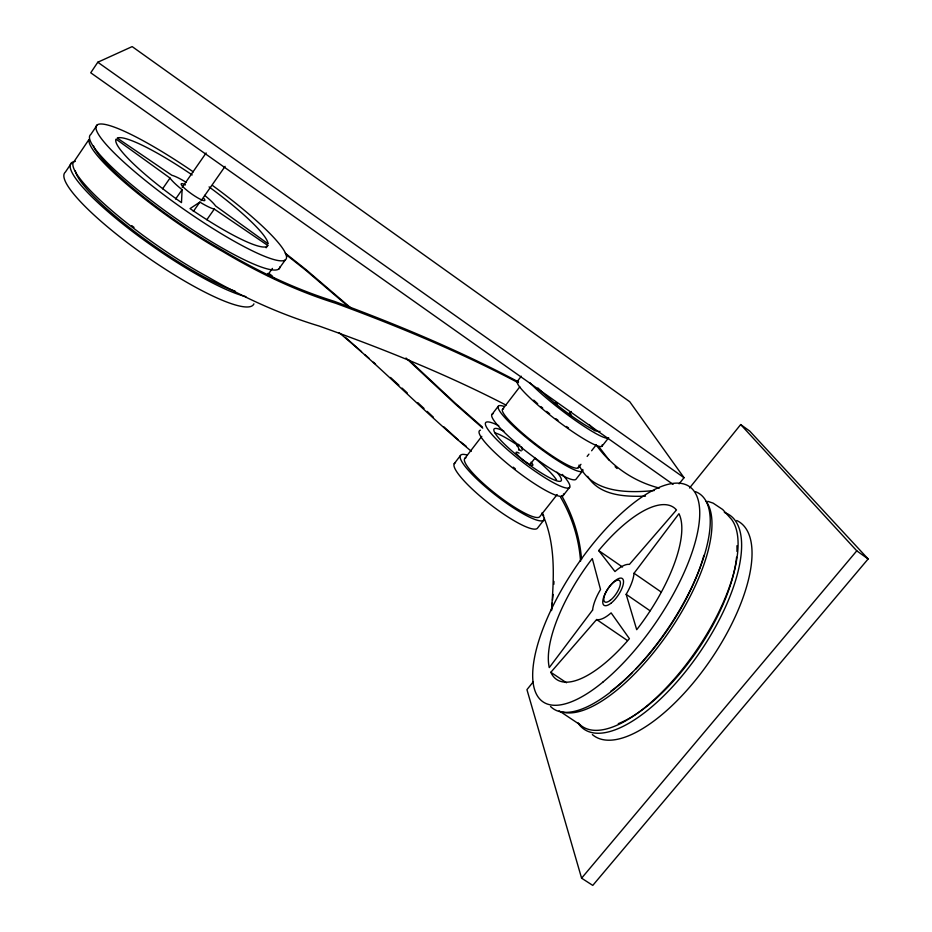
<?xml version="1.0" encoding="UTF-8"?>
<svg xmlns="http://www.w3.org/2000/svg" width="932" height="932" viewBox="0 0 932 932"><rect width="100%" height="100%" fill="white"/><g stroke="black" fill="none" stroke-linecap="round" stroke-linejoin="round"><path stroke-width="1.4" d="M553.841 584.329L553.946 581.428M182.101 189.674L181.484 202.628A92.652 14.423 35.2 0 1 116.069 139.148L170.02 178.059A28.915 4.497 35.2 0 0 182.101 189.674L175.589 199.04M551.464 610.588C553.888 578.12 556.194 543.636 542.075 513.287M551.499 610.215L552.222 603.039M552.513 600.173L553.095 594.43M521.605 446.964L522.258 450.098M679.09 483.836L684.03 477.708L629.752 401.727L132.169 46.6L97.79 62.234L90.73 72.789L673.067 484.384M71.741 162.681L65.415 172.047A115.114 21.844 34.9 0 0 145.893 256.16A115.114 21.844 34.9 0 0 253.912 303.844M97.208 124.981L90.812 134.441A115.754 18.826 35.1 0 0 175.682 218.344A115.754 18.826 35.1 0 0 280.066 266.762M162.587 188.8L170.02 178.059M182.206 187.402L206.135 152.953M193.343 211.436L199.867 202.104A28.915 4.497 35.2 0 0 214.302 209.083L267.787 245.465L266.133 247.796M201.137 200.671L225.101 166.362M206.834 219.719L214.302 209.083M267.356 275.499L272.435 268.404M278.656 269.173L285.227 260.016M634.04 573.262L678.95 513.707A104.023 38.888 -55.8 0 1 636.707 629.706L626.153 594.325A32.445 12.104 -55.8 0 0 634.04 573.262L661.289 592.088M454.222 463.67L460.455 455.538M491.863 414.577L498.189 406.317M517.272 381.421L521.279 376.213M464.684 458.614L481.786 436.339M502.453 409.428L519.811 386.815M529.621 465.056L534.945 458.218M568.671 414.891L571.339 411.478M557.173 494.531L539.698 516.747A47.45 8.982 37.8 0 1 493.948 492.492A47.45 8.982 37.8 0 1 465.942 457.787M578.294 467.678L580.951 464.299M587.16 456.4L588.942 454.14M591.599 450.762L596.037 445.112M543.973 519.905L537.589 528.013A52.67 10.287 37.9 0 1 487.25 502.045A52.67 10.287 37.9 0 1 455.503 462.691M563.208 495.486L569.65 487.296M582.593 470.87L576.116 479.095A53.066 8.365 37.6 0 1 526.475 451.531A53.066 8.365 37.6 0 1 492.97 413.82M602.13 446.055L608.678 437.749A53.415 6.722 37.4 0 1 575.953 420.845A53.415 6.722 37.4 0 1 529.749 382.586M533.337 681.723L526.941 689.645L581.591 878.177L592.775 885.4L868.135 558.967L749.747 431.097L740.684 424.561L689.54 488.007M581.591 878.177L856.776 550.835L740.684 424.561M550.835 672.287L596.62 619.535A32.445 12.104 -55.8 0 0 611.124 612.883L629.403 638.665A104.023 38.888 -55.8 0 1 550.835 672.287L566.47 682.76M519.835 445.077L516.689 445.869M495.067 432.902A42.371 7.083 37.7 0 1 517.248 445.007L518.448 444.296M199.867 202.104L190.046 208.605A92.652 14.423 35.2 0 0 267.787 245.465M645.492 496.115C625.221 496.931 599.381 495.742 587.638 476.345M654.311 490.535C627.935 493.121 592.065 493.261 579.017 465.056M659.367 488.065C634.075 481.704 611.404 466.28 596.27 445.018M707.807 501.346L713.096 503.117L722.708 509.524L731.562 519.369A128.22 51.668 -55.8 0 1 688.072 661.988A128.22 51.668 -55.8 0 1 578.271 722.952M506.123 405.14C445.962 374.012 382.924 348.743 319.152 326.049C279.46 314.107 241.831 296.691 206.03 275.919A114.158 20.702 35 0 1 72.941 163.228L88.971 139.509A114.554 18.826 35.1 0 0 223.144 251.733C258.712 272.983 296.166 290.912 335.765 303.296C397.987 326.223 459.441 351.725 518.134 382.691M518.588 381.98C459.243 350.385 396.985 324.522 333.971 301.234C294.419 288.838 257.022 270.932 221.513 249.683A109.906 18.058 35.1 0 1 93.421 145.742M559.107 710.79L580.042 724.735M596.62 619.535L627.352 640.482M626.153 594.325L650.082 610.786M598.682 550.567L614.98 571.549A32.445 12.104 -55.8 0 1 629.426 564.408L676.481 509.967A104.023 38.888 -55.8 0 0 598.682 550.567L622.518 567.04M517.248 445.007L519.136 449.539L521.174 450.96M97.79 62.234L684.03 477.708M856.776 550.835L868.135 558.967M268.964 273.46L272.202 275.919M267.752 273.437L275.336 279.192M285.192 253.143L305.719 269.383L350.933 308.038M286.194 254.716L305.684 270.175L349.943 307.956M460.699 441.943L466.396 446.44M471.336 451.251C425.621 413.575 384.59 370.493 339.003 332.596M482.333 426.996L454.979 402.962L408.915 359.95M482.753 428.149L455.329 404.069L405.991 358.016M345.399 337.372L361.546 351.679M364.773 354.533L369.084 358.342M373.382 362.164L375.538 364.062M443.877 426.856L458.509 440.09M390.52 377.448L398.896 385.184M402.042 388.085L407.284 392.92M417.757 402.612L424.025 408.461M427.159 411.385L433.427 417.233M615.108 466.676L617.054 468.516M609.283 460.257L599.416 447.453M560.493 497.059C571.992 516.608 578.993 538.638 580.554 561.285M561.728 495.801C572.807 515.373 579.844 537.018 581.545 559.515M235.155 291.168A109.487 20.026 34.9 0 1 137.353 233.676A109.487 20.026 34.9 0 1 75.341 170.859M245.873 296.632A115.277 21.098 34.9 0 1 124.247 225.125A115.277 21.098 34.9 0 1 75.329 161.364M203.747 198.283A14.458 2.248 35.2 0 1 198.924 198.539A14.458 2.248 35.2 0 1 183.22 187.041A14.458 2.248 35.2 0 1 185.445 184.897M192.167 174.96A92.652 14.423 35.2 0 0 117.257 138.087L171.884 175.298A28.915 4.497 35.2 0 1 186.377 182.451M209.083 186.913A92.652 14.423 35.2 0 1 268.078 243.811L215.595 205.949A28.915 4.497 35.2 0 0 204.609 195.347M212.345 185.34A115.918 18.058 35.2 0 1 265.445 256.661A115.918 18.058 35.2 0 1 104.873 142.969A115.918 18.058 35.2 0 1 193.285 171.849M589.21 424.608A42.697 5.51 37.4 0 1 594.931 430.875M569.359 412.911A10.671 1.375 37.4 0 1 570 415.486M555.239 404.267A10.671 1.375 37.4 0 1 557.394 403.824M600.022 431.318A42.721 5.371 37.4 0 1 574.112 417.734A42.721 5.371 37.4 0 1 537.904 387.957M578.551 466.408A47.823 7.235 37.6 0 1 536.191 444.366A47.823 7.235 37.6 0 1 503.548 408.81M568.52 427.939A48.01 6.349 37.4 0 1 566.446 426.483M558.012 420.32A48.01 6.349 37.4 0 1 555.903 418.713M549.659 413.831A48.01 6.349 37.4 0 1 546.63 411.373M542.75 408.134A48.01 6.349 37.4 0 1 540.886 406.538M537.671 403.731A48.01 6.349 37.4 0 1 533.745 400.154M582.768 469.448A53.136 8.039 37.6 0 1 529.982 440.58A53.136 8.039 37.6 0 1 504.2 406.457M602.212 444.762A53.345 7.048 37.4 0 1 556.218 419.901A53.345 7.048 37.4 0 1 518.262 380.827M736.932 545.744A122.966 49.769 -55.8 0 1 736.967 551.441M736.571 557.208A122.966 49.769 -55.8 0 1 627.259 719.457M626.059 720.087A122.966 49.769 -55.8 0 1 618.289 723.663M695.633 491.723A130.002 49.664 -55.8 0 1 668.058 628.354A130.002 49.664 -55.8 0 1 550.532 706.456M724.339 512.472A129.478 52.425 -55.8 0 1 699 653.518A129.478 52.425 -55.8 0 1 578.597 723.838M736.746 520.51A129.303 53.334 -55.8 0 1 711.675 658.318A129.303 53.334 -55.8 0 1 592.368 734.579M518.74 450.063A2.598 2.458 -19.1 0 1 519.136 449.539M534.653 458.055A42.371 7.083 37.7 0 1 556.509 479.84M530.995 462.19A10.59 1.771 37.7 0 1 529.795 464.439A10.59 1.771 37.7 0 1 517.889 455.317A10.59 1.771 37.7 0 1 519.159 453.138M556.94 472.198A42.394 6.955 37.7 0 1 546.967 476.322A42.394 6.955 37.7 0 1 501.614 441.232A42.394 6.955 37.7 0 1 503.863 431.12M562.322 474.411A53.008 8.691 37.7 0 1 553.445 482.706A53.008 8.691 37.7 0 1 495.381 438.226A53.008 8.691 37.7 0 1 498.76 425.714M515.314 468.784A47.637 8.108 37.7 0 1 513.252 467.165M563.476 493.948A52.938 9.017 37.7 0 1 516.538 470.951A52.938 9.017 37.7 0 1 480.423 430.188M544.335 518.262A52.728 9.972 37.8 0 1 490.698 491.222A52.728 9.972 37.8 0 1 466.944 454.991M542.144 512.915A52.728 9.972 37.8 0 1 543.717 515.909M706.176 501.404A128.651 49.384 -55.8 0 1 669.654 630.894A128.651 49.384 -55.8 0 1 562.73 712.13M134.01 227.385A109.522 19.852 35 0 1 131.738 225.626M703.916 555.332A123.42 47.369 -55.8 0 1 635.589 669.281M632.49 672.415A123.42 47.369 -55.8 0 1 610.646 691.369M592.589 610.076L549.286 667.58A104.023 38.888 -55.8 0 1 592.286 558.559L600.523 589.513A32.445 12.104 -55.8 0 0 592.589 610.076M610.775 603.388A16.217 6.058 -55.8 0 0 623.089 579.483A16.217 6.058 -55.8 0 0 605.532 592.857A16.217 6.058 -55.8 0 0 610.775 603.388M603.109 681.921A130.177 48.732 -55.8 0 0 694.247 491.362A130.177 48.732 -55.8 0 0 551.278 609.458A130.177 48.732 -55.8 0 0 603.109 681.921M610.192 600.383A12.978 4.835 -55.8 0 0 620.071 581.253A12.978 4.835 -55.8 0 0 606.033 591.937A12.978 4.835 -55.8 0 0 610.192 600.383"/></g></svg>
